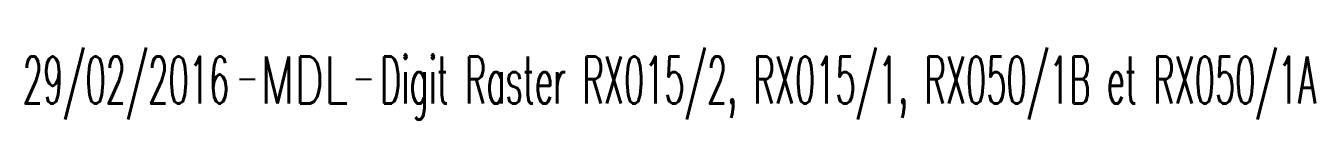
# Model space of a CAD drawing. Header units: millimetres. Extents: x 150994 to 151987, y 125997 to 127005.
# Drawn here: x 151945.34 to 151986.29, y 126232.65 to 126234.93 of the extents above; entities that cross this region are included whole.
import ezdxf
from ezdxf.enums import TextEntityAlignment as Align

# ---------------------------------------------------------------- set-up
doc = ezdxf.new("R2010")
doc.units = ezdxf.units.MM
doc.layers.get('0').update_dxf_attribs({"linetype": 'CONTINUOUS'})
doc.layers.add('L_910', color=7, linetype='CONTINUOUS')
doc.styles.get("Standard").update_dxf_attribs({"font": 'romans.shx', "width": 0.85})

# ---------------------------------------------------------------- blocks, each defined once
blk = doc.blocks.new('GIS_MODF')
at = {"color": 0, "linetype": 'Continuous', "flags": 128}
for points in [[(-2.176, -0.014), (-1.676, -0.014)], [(1.519, -0.014), (2.019, -0.014)]]:
    blk.add_lwpolyline(points, dxfattribs=at)
at = {"color": 0, "linetype": 'Continuous', "width": 0.5}
blk.add_attdef('DATE', text='', height=1.5, dxfattribs=at).set_placement((-2.502, -0.798), align=Align.RIGHT)
at = {"color": 0, "linetype": 'Continuous', "width": 1.771291}
blk.add_attdef('USER', text='', height=1.5, dxfattribs=at).set_placement((-1.507, -0.798), (1.276, -0.798), align=Align.FIT)
at = {"color": 0, "linetype": 'Continuous', "width": 0.5}
blk.add_attdef('DESC', (2.289, -0.798), '', height=1.5, dxfattribs=at)

msp = doc.modelspace()

# ---------------------------------------------------------------- block references
at = {"layer": 'L_910'}
ref = msp.add_blockref('GIS_MODF', (151954.306, 126233.944), dxfattribs=at)
ref.add_attrib('DATE', '29/02/2016', dxfattribs={"layer": '0', "color": 0, "linetype": 'Continuous', "height": 1.5, "width": 0.5}).set_placement((151951.804, 126233.146), align=Align.RIGHT)
ref.add_attrib('USER', 'MDL', dxfattribs={"layer": '0', "color": 0, "linetype": 'Continuous', "height": 1.5, "width": 0.638826}).set_placement((151952.799, 126233.146), (151955.582, 126233.146), align=Align.FIT)
ref.add_attrib('DESC', 'Digit Raster RX015/2, RX015/1, RX050/1B et RX050/1A', (151956.595, 126233.146), dxfattribs={"layer": '0', "color": 0, "linetype": 'Continuous', "height": 1.5, "width": 0.5})

doc.saveas('drawing.dxf')
